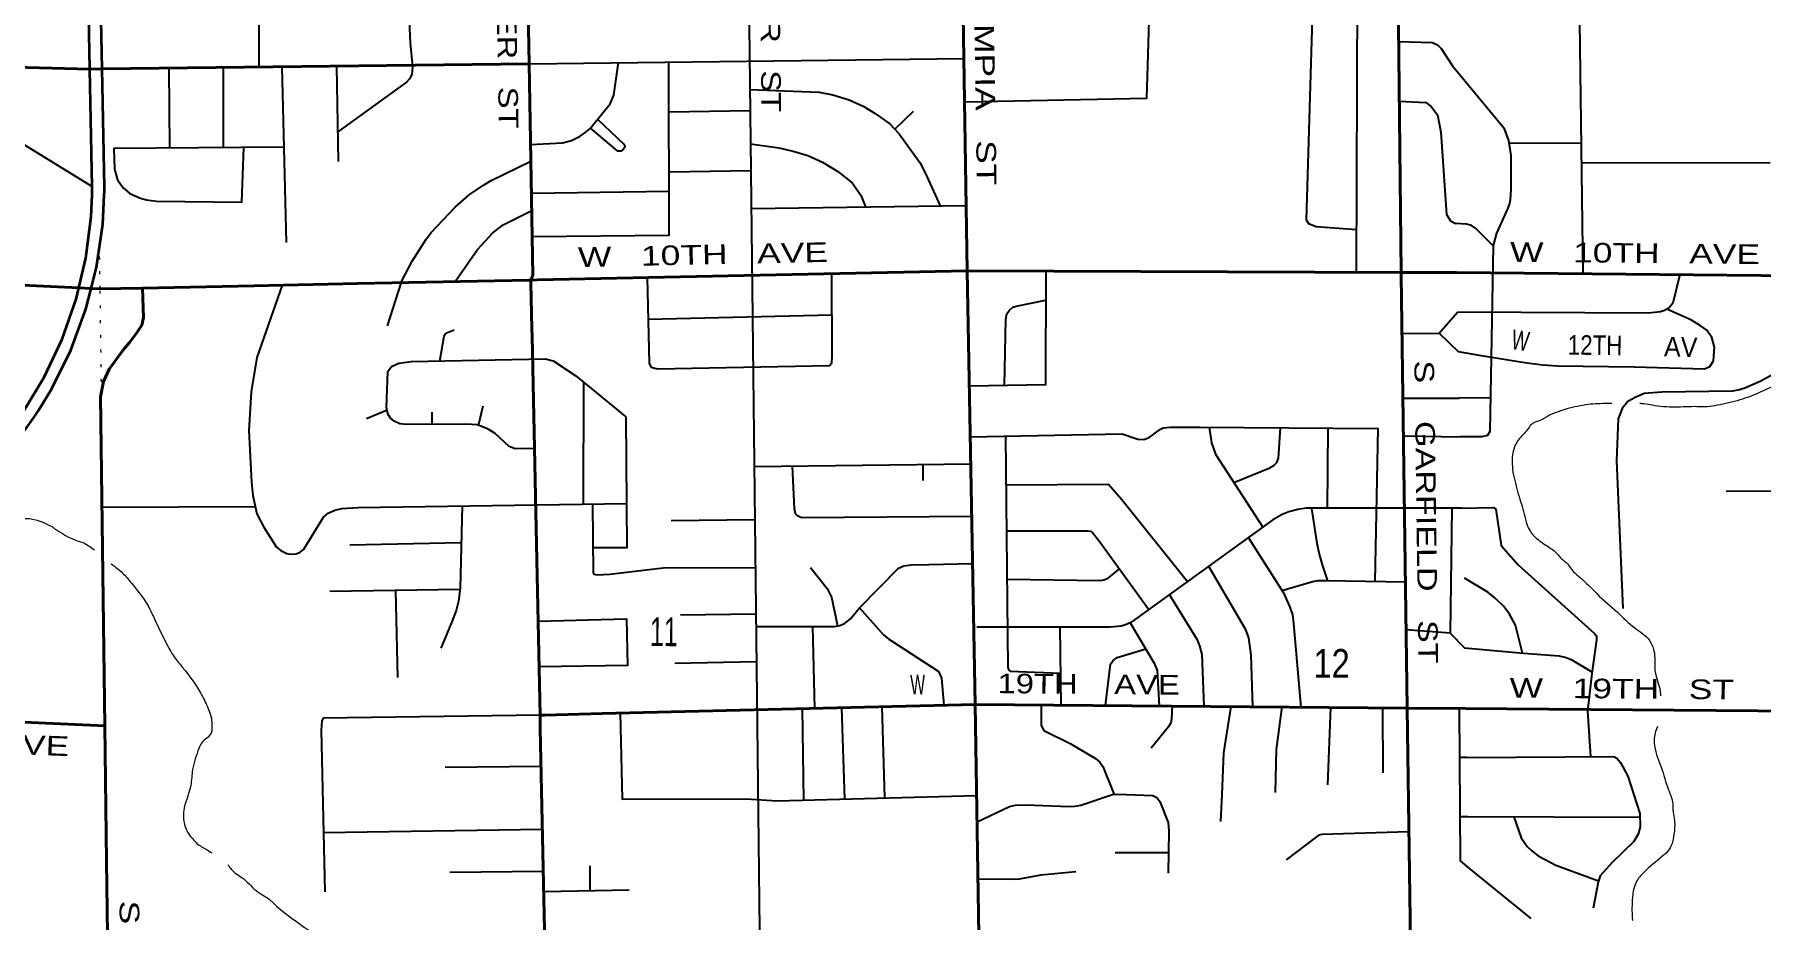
# Model space of a CAD drawing. Header units: feet. Extents: x 245918 to 509309, y -547785 to -360805.
# Drawn here: x 467288 to 477848, y -475670 to -470250 of the extents above; entities that cross this region are included whole.
import ezdxf

# ---------------------------------------------------------------- set-up
doc = ezdxf.new("R2010")
doc.units = ezdxf.units.FT
doc.header["$LTSCALE"] = 60
doc.linetypes.add('DOTTED', pattern=[1.5, 0.3, -1.2])
for name, color, linetype, lineweight in [('20', 7, 'Continuous', 35), ('26', 7, 'Continuous', 40), ('27', 7, 'Continuous', 13), ('29', 7, 'Continuous', 25), ('39', 7, 'Continuous', 13), ('7', 7, 'DOTTED', 13)]:
    doc.layers.add(name, color=color, linetype=linetype, lineweight=lineweight)
doc.layers.add('30', color=7, linetype='Continuous')

msp = doc.modelspace()

# ---------------------------------------------------------------- linework, layer by layer
at = {"layer": '20'}
for points in [[(467626.52, -470461.23), (467601.41, -469172.23), (467575.88, -467861.64)], [(467701.53, -470460.32), (467676.41, -469171.06), (467650.89, -467861.34)], [(467558.71, -471800.05), (467601.53, -471618.87), (467634.32, -471362.81), (467639.96, -471232.75), (467641.06, -471207.35), (467640.58, -471182.75), (467626.52, -470461.23)], [(467634.45, -471803.65), (467667.48, -471673.51), (467705.61, -471410.26), (467714.78, -471232.82), (467716.09, -471207.43), (467715.61, -471182.82), (467701.53, -470460.32)], [(465622.24, -474316.7), (466912.75, -472927.83), (467070.38, -472750.41), (467092.78, -472725.2), (467113.75, -472700.41), (467115.59, -472698.24), (467212.45, -472567.74), (467346.55, -472347.15), (467456.85, -472113.75), (467542.16, -471870.1), (467558.71, -471800.05)], [(465694.2, -474349.45), (466943.53, -473004.89), (466966.11, -472980.59), (466988.94, -472954.89), (467127, -472799.51), (467150.3, -472773.28), (467169.91, -472749.51), (467199.26, -472713.93), (467279.71, -472599.6), (467297.22, -472574.71), (467312.62, -472549.6), (467392.38, -472419.5), (467510, -472180.91), (467602.04, -471931.34), (467634.45, -471803.65)]]:
    msp.add_lwpolyline(points, dxfattribs=at)
at = {"layer": '26'}
for p, q in [((475645.22, -471705.52), (475609.15, -468442.66)), ((472991.49, -471696.47), (472950.96, -469082.32)), ((467701.53, -470460.32), (470312.41, -470428.78)), ((467626.52, -470461.23), (467701.53, -470460.32)), ((473040.54, -474348.09), (472991.49, -471696.47)), ((468629.07, -471787.05), (469263.79, -471774.03))]:
    msp.add_line(p, q, dxfattribs=at)
for points in [[(470323.09, -471752.3), (470336.41, -471723.09), (470312.41, -470428.78), (470288.39, -469133.36)], [(462231.89, -470322.22), (462253.91, -470321.7), (464928.85, -470391.17), (467626.52, -470461.23)], [(467558.71, -471800.05), (465441.63, -471699.19), (464941.05, -471675.34)], [(470323.09, -471752.3), (470361.87, -471751.49), (472991.49, -471696.47)], [(475984.41, -471706.68), (475645.22, -471705.52), (472991.49, -471696.47)], [(475681.99, -474370.48), (475645.41, -471722.5), (475645.22, -471705.52)], [(467949.55, -471800.99), (467683.48, -471805.99), (467634.45, -471803.65), (467558.71, -471800.05)], [(467717.92, -474478.92), (467691.89, -472466.1), (467710.19, -472373.74), (467745.03, -472297.48), (467792.8, -472229.98), (467834.11, -472176.08), (467868.23, -472134.75), (467912.24, -472078.14), (467943.66, -472028.73), (467953.72, -471982.33), (467949.55, -471800.99), (468629.07, -471787.05)], [(469263.79, -471774.03), (470311.87, -471752.53), (470323.09, -471752.3)], [(470379.4, -474414.19), (470361.31, -473558.78), (470330.4, -472097.74), (470329.34, -472047.74), (470323.53, -471773.09), (470323.09, -471752.3)], [(478284.32, -471727.83), (478260.04, -471727.61), (475984.41, -471706.68)], [(465694.2, -474349.45), (465870.01, -474395.67), (467717.92, -474478.92)], [(470379.4, -474414.19), (470408.92, -474413.46), (470759.78, -474404.74), (473040.54, -474348.09)], [(470435.19, -477051.2), (470381.18, -474498.07), (470379.4, -474414.19)], [(473089.14, -476974.26), (473089.11, -476971.89), (473068.27, -476145.14), (473040.54, -474348.09)], [(476039.44, -474373.51), (475681.99, -474370.48), (473040.54, -474348.09)], [(475718.13, -476986.28), (475717.67, -476953.44), (475681.99, -474370.48)], [(478345.2, -474391.36), (478334.83, -474391.52), (476039.44, -474373.51)], [(467754.32, -477144.83), (467753.16, -477115.07), (467728.62, -475306.75), (467717.92, -474478.92)]]:
    msp.add_lwpolyline(points, dxfattribs=at)
at = {"layer": '29'}
for p, q in [((476698.72, -467325.41), (476754.95, -471713.77)), ((471630.07, -467795.58), (471735.38, -477017.54)), ((468659.58, -470113.58), (468658.94, -470449.45)), ((470312.41, -470428.78), (472972, -470396.64)), ((468109.83, -470456.17), (468112.9, -470945.79)), ((468442.03, -470452.1), (468441.21, -470943.17)), ((468801.19, -470447.7), (468826.28, -471523.18)), ((469134.13, -470443.63), (469145.85, -471027.07)), ((471168.5, -470723.78), (471663.41, -470714.86)), ((472549.7, -470828.27), (472662.35, -470719.26)), ((476302.86, -470912.93), (476744.71, -470914.12)), ((476746.26, -471035.65), (477901.74, -471032.33)), ((471170.17, -471089.88), (471667.61, -471083.07)), ((470327.09, -471220.64), (471169.48, -471207.83)), ((471670.25, -471314.07), (472985.29, -471296.28)), ((469530.03, -471765.62), (469443.81, -472032.58)), ((471040.97, -471991.45), (472164.38, -471965.02)), ((475876.78, -472076.62), (475994.39, -472190.22)), ((470644.89, -472375.56), (470643.28, -473123.2)), ((469444.61, -472548.82), (469318.15, -472602.08)), ((470003.52, -472641.52), (470031.39, -472522.2)), ((475655.8, -472474.58), (476000.26, -472474.96)), ((476190.63, -472473.33), (476000.26, -472474.96)), ((469719.96, -472635.15), (469719.49, -472560.77)), ((475196.5, -472658.91), (475193.02, -473152.16)), ((475659, -472705.99), (476005.13, -472710.57)), ((471688.28, -472893.16), (473013.32, -472876.38)), ((472720.53, -472880.09), (472720.23, -472978.68)), ((477632.01, -473043.57), (478314.56, -473041.74)), ((467700.63, -473141.79), (468638.45, -473138.23)), ((471692, -473218.86), (471180.84, -473225.97)), ((469897.49, -473359.99), (469215.62, -473373.56)), ((469891.07, -473644.38), (469094.13, -473656.79)), ((469495.86, -473650.53), (469506.99, -474183.87)), ((471698.59, -473795.53), (471238.04, -473802.94)), ((472046.03, -473871.45), (472057.52, -474372.51)), ((473558.81, -473876.35), (473564.52, -474352.53)), ((475944.89, -473913.2), (475675.39, -473892.63)), ((471701.92, -474087.88), (471204.32, -474097.97)), ((471983.31, -474374.35), (471990.99, -474933.57)), ((472222.29, -474368.41), (472240.79, -474927.1)), ((472468.46, -474362.3), (472486.56, -474920.73)), ((475213.18, -474366.51), (475195.2, -474840.09)), ((475530.24, -474369.19), (475532.73, -474767.28)), ((470386.07, -474729.16), (469798.71, -474734.6)), ((476045.62, -474672.72), (476001.42, -474672.56)), ((476053.11, -475035.95), (476003.69, -475035.77)), ((477105.02, -475039.72), (476053.11, -475035.95)), ((470394.21, -475113.95), (469055.84, -475134.44)), ((474222.59, -475256.4), (473895.58, -475257.02)), ((470399.64, -475370.91), (469827.88, -475376.66)), ((470686.53, -475488.01), (470684.97, -475336.25)), ((476059.58, -475349.49), (476437.78, -475658.42)), ((470402.24, -475493.51), (470924.72, -475483.41))]:
    msp.add_line(p, q, dxfattribs=at)
for points in [[(472975.47, -470662.95), (474089.33, -470639.57), (474117.25, -469760.53)], [(475458.15, -469841.75), (475294.55, -469751.01), (475268.3, -469749.64), (475244.75, -469760.86), (475173.66, -469812.04), (475138.17, -469848.42), (475119.1, -469877.6), (475106.89, -469944.7), (475064.21, -471384.25), (475077.58, -471406.42), (475126.09, -471423.78), (475373.05, -471442.1)], [(475372.24, -471704.59), (475377.56, -469990.53), (475387.22, -469938.22), (475405.17, -469900.05), (475458.15, -469841.75)], [(469668.1, -469983.43), (469593.46, -470117.86), (469579.26, -470167.91), (469586.06, -470301.96), (469598.89, -470445.98), (469594.59, -470495.02), (469581.12, -470521.95), (469563.71, -470542.35), (469142.22, -470846.34)], [(475629.6, -470292.77), (475833.71, -470299.66), (475866.68, -470312.82), (475889.8, -470335.58), (475958.33, -470442.54)], [(470321.56, -470922.32), (470517.26, -470912.53), (470571.94, -470898.43), (470624.96, -470872.12), (470654.13, -470851.92), (470683.09, -470828.18), (470809.11, -470674.31), (470831.38, -470620.68), (470859.07, -470422.17)], [(470332, -471485.14), (471170.02, -471478.05), (471167.89, -470418.44)], [(475958.33, -470442.54), (476273.08, -470820.15), (476300.5, -470899.33), (476316.43, -470991.25), (476315.23, -471194.15), (476310.94, -471261.1), (476307.26, -471284.44), (476297.27, -471311.81), (476228.9, -471465.4), (476208.62, -471541.89)], [(471661.94, -470586.74), (472087.05, -470603.85), (472169.74, -470618.44), (472270.71, -470649.87), (472355.97, -470688.03), (472427.83, -470733.18), (472517.51, -470795.79), (472575.85, -470858.65), (472702.09, -471033.2), (472735.15, -471096.62), (472826.39, -471298.43)], [(475633.65, -470658.71), (475795.56, -470665.58), (475829.29, -470691.44), (475867.36, -470741.91), (475887.92, -470847.09), (475921.7, -471350.74), (475947.23, -471389.06), (475978.22, -471406.55)], [(466551.27, -471752.05), (466547.19, -470779.12), (467180.2, -470904.07), (467227.48, -470926.05), (467640.53, -471180.03)], [(470731.63, -470768.91), (470892.18, -470921.85), (470900.93, -470937.23), (470887.47, -470952.94), (470874.01, -470964.17), (470854.67, -470964.19), (470687.13, -470823.25)], [(468812.68, -470940.2), (467773.82, -470948.5), (467778.31, -471074.22), (467796.26, -471139.32), (467829.91, -471188.71), (467870.3, -471222.39), (467935.89, -471252.2), (467973.51, -471260.55), (468033.41, -471269.42), (468556.87, -471276.26), (468568.96, -470942.15)], [(471665.75, -470919.76), (471839.92, -470943.96), (471928.26, -470963.44), (472017.17, -470991.1), (472106.92, -471031.51), (472201.15, -471087.64), (472287.34, -471156.68), (472340.26, -471233.56), (472369.19, -471304.61)], [(469530.03, -471765.62), (469597.34, -471637.66), (469682.6, -471502.96), (469714.6, -471461.89), (469859.85, -471305.4), (469945.11, -471231.32), (470032.87, -471171.05), (470079.74, -471143.76), (470323.45, -471024.24)], [(469859.48, -471761.36), (469996.72, -471565.82), (470090.37, -471462.83), (470153.78, -471415.41), (470329.05, -471326.38)], [(476208.66, -471543.89), (476101.03, -471436.25), (476075.22, -471418.34), (476045.13, -471410.36), (475978.22, -471406.55)], [(476208.66, -471543.89), (476186.64, -472678.83), (476172.21, -472703.3), (476137.62, -472711.94), (476005.13, -472710.57)], [(473471.64, -471698.11), (473469.39, -472393.1), (473005.18, -472402.19)], [(468803.42, -471783.25), (468647.77, -472225.22), (468613.49, -472436.86), (468598.88, -472671.99), (468614.61, -472989.12), (468623.24, -473070.13), (468648.27, -473182.19), (468690.06, -473263.75), (468767.18, -473386.48), (468794.11, -473406.69), (468830.24, -473424.74), (468847.95, -473429.14), (468888.34, -473426.89), (468913.02, -473417.91), (468935.44, -473397.86), (469055.5, -473202.72), (469083.54, -473177.7), (469124.82, -473160.12), (469166.56, -473150.76), (469267.86, -473142.94), (470907.44, -473119.41)], [(471034.69, -471737.41), (471047.7, -472263.71), (471059.11, -472284.21), (471097.25, -472295.43), (472149.54, -472275.23), (472163.01, -472259.51), (472165.25, -472216.86), (472163.51, -471713.79)], [(477350.09, -471719.24), (477305.62, -471893.5), (477284.54, -471922.01), (477255.07, -471939.21), (477230.52, -471946.58), (477157.77, -471954.83), (475989.41, -471948.84)], [(473219.84, -472397.99), (473227.07, -471991.25), (473233.8, -471959.82), (473250.5, -471935.49), (473269.7, -471917.17), (473302.03, -471909.05), (473471.07, -471875.29)], [(475650.33, -472078.84), (475876.78, -472076.62), (475989.41, -471948.84)], [(475994.39, -472190.22), (476121.21, -472212.11), (476412.51, -472259.62), (476511.07, -472270.89), (476601.79, -472277.39), (477069.18, -472282.95), (477498.93, -472295.34), (477532.54, -472280.71), (477554.64, -472246.32), (477561.76, -472161.89), (477544.82, -472103.82), (477513.88, -472058.91), (477473.61, -472030.11), (477417.14, -471995.71), (477269.06, -471931.04)], [(469767.26, -472248.01), (469794.12, -472095.78), (469801.53, -472082.15), (469812.75, -472073.17), (469853.52, -472057.26)], [(478292.53, -472071.64), (478204.92, -472109.49), (478152.54, -472141.9), (478032.23, -472257.37), (477970.84, -472301.6), (477840.7, -472372.85), (477747.39, -472414.62), (477713.02, -472424.44), (477670.8, -472431.56), (477239.43, -472437.2), (477131.07, -472446.55), (477079.5, -472468.67), (477031.87, -472495.87), (476996.02, -472537.46), (476972.43, -472601.24), (476961.88, -472857.58), (477000.63, -473761.07)], [(470344.88, -472782.18), (470227.83, -472784.83), (470190.01, -472771.12), (470104.43, -472690.54), (470062.1, -472664.07), (469996.73, -472638.9), (469922.74, -472633.18), (469563.7, -472636.66), (469523.12, -472632.43), (469487.41, -472616.45), (469464.98, -472596.25), (469449.27, -472571.55), (469440.97, -472531.02), (469449.53, -472310.76), (469471.71, -472281.95), (469516.58, -472261.75), (469594.29, -472251.53), (470413.3, -472234.85), (470458.93, -472246.03), (470598.84, -472337.42), (470903.18, -472589.51), (470909.62, -473389.78), (470702.87, -473391.46)], [(473010.26, -472711.03), (473939.98, -472692.79), (474035.34, -472726.47), (474070.6, -472727.47), (474104.89, -472715.24), (474173.59, -472664.58), (474190.15, -472656.87), (474231.66, -472652.38), (474414.08, -472652.61), (475501.59, -472661.36), (475484.11, -473596.07)], [(474471.7, -472653.07), (474485.2, -472748.91), (474510.55, -472817.97), (474799.17, -473264.1)], [(473226.22, -472706.79), (473240.34, -474123.41), (473246.66, -474138.54), (473254.53, -474145.28), (473562.18, -474157.36)], [(474622.1, -472990.4), (474841.94, -472901.57), (474866.86, -472887.12), (474884.58, -472867.9), (474895.79, -472840.96), (474908.11, -472656.58)], [(473019.26, -473197.92), (471977.86, -473206.9), (471953.18, -473195.67), (471941.96, -473182.2), (471936, -473151.22), (471923.55, -472890.18)], [(473229.19, -473004.42), (473855.61, -473001.45), (473937.71, -473094.86), (474338.86, -473596.59)], [(469902.59, -473133.83), (469891.25, -473636.28), (469880.6, -473717.62), (469867.14, -473773.75), (469840.85, -473842.86), (469772.27, -474003.55)], [(470701.18, -473122.37), (470703.82, -473543.58), (470708.54, -473551.49), (470728.73, -473554.86), (470805.26, -473550.76), (471131.47, -473513.32), (471186.74, -473511.62), (471695.36, -473513.36)], [(476011.49, -473146.94), (475063.33, -473147.74), (475012.47, -473155.25), (474958.62, -473170.97), (474918.23, -473186.68), (474860.99, -473219.45), (473992.12, -473847.05), (473959.05, -473862.42), (473932.12, -473869.15), (473865.06, -473876.11), (473049.93, -473876.75)], [(475097, -473148.89), (475130.27, -473361.37), (475143.72, -473429.13), (475163.89, -473500.97), (475194.9, -473591.32)], [(475954.97, -473146.99), (475944.89, -473913.2), (476031.76, -474001.28)], [(476011.49, -473146.94), (476209.04, -473143.08), (476224.41, -473154.18), (476256.87, -473375.55), (476360.78, -473495.27), (476826.88, -473915.02), (476840.1, -473929.29), (476840.1, -473953.86), (476810.12, -474159.49), (476785.11, -474390.15), (476802.49, -474667.63)], [(473231.99, -473285.55), (473727.95, -473285.46), (473745.89, -473287.7), (473757.11, -473296.68), (473801.84, -473354.72), (474102.66, -473767.2)], [(474710.57, -473328.77), (474925.41, -473665.3), (474964.22, -473752.41), (474979.93, -473799.55), (474986.23, -473852.96), (475031.49, -474364.97)], [(471699.45, -473871.54), (472180.92, -473871.41), (472212.33, -473864.67), (472240.6, -473853.32), (472277.4, -473824.26), (472333.49, -473756.91), (472570.5, -473514.35), (472603.85, -473500.99), (472648.73, -473494.25), (472757.25, -473492.81), (473024.58, -473485.36)], [(472033.68, -473510.72), (472135.88, -473640), (472160.73, -473691.81), (472198.84, -473867.56)], [(473234.95, -473582.65), (473803.63, -473590.37), (473826.67, -473586.28), (473853.59, -473575.06), (473922.22, -473519.79)], [(474467.91, -473503.38), (474692.19, -473885.38), (474710.68, -473940.99), (474725.01, -474047.25), (474736.33, -474362.46)], [(474916, -473650.56), (475110.06, -473595.26), (475139.23, -473590.77), (475183.4, -473591.13), (475672.54, -473599.16)], [(476387.65, -474034.25), (476344.61, -473863.78), (476307.26, -473796.61), (476272.89, -473749.93), (476218.86, -473698.34), (476175.35, -473661.48), (476032.88, -473576.19)], [(474227.55, -473677), (474395.44, -473949.97), (474412.51, -473989.75), (474426.85, -474042.01), (474437.65, -474359.93)], [(472333.01, -473757.4), (472479.33, -473923.04), (472512.99, -473949.98), (472529.55, -473959.06), (472813.03, -474144.91), (472822.62, -474158.76), (472833.83, -474187.95), (472848.86, -474352.85)], [(470367.23, -473838.95), (470908.22, -473825.39), (470914.13, -474110.34), (470373.15, -474118.64)], [(473988.18, -473849.89), (474134.84, -474096.1), (474153.12, -474140.79), (474165.87, -474357.63)], [(473837.07, -474354.84), (473868.47, -474102.27), (473883.88, -474080.18), (473907.98, -474061.92), (474082.92, -474008.94)], [(476031.76, -474001.28), (476393.92, -474034.75), (476611.01, -474051.9), (476653.48, -474061.96), (476685.4, -474074.24), (476811.57, -474149.52)], [(470379.4, -474414.19), (469053.25, -474431.77), (469044.83, -474449.49), (469041.79, -474505.93), (469063.89, -475494.58)], [(470870.25, -474402), (470881.82, -474928.78), (471640.19, -474926.54), (471828.66, -474937.77), (473049.15, -474906.17)], [(473443.75, -474351.51), (473444.1, -474477.54), (473459.46, -474507.95), (473620.99, -474586.7), (473776.17, -474679.59), (473803.09, -474702.04), (473820.69, -474727.19), (473888.82, -474895.46)], [(474243.81, -474353.43), (474240.63, -474439.37), (474236.14, -474461.82), (474222.77, -474485.71), (474116.23, -474616.69)], [(474603.5, -474361.34), (474557.78, -474645.11), (474549.43, -474899.4), (474540.51, -475063.61)], [(474915.16, -474363.98), (474881.71, -474624.46), (474875.4, -474886.73)], [(475999.54, -474373.17), (476005.38, -475305.22), (476059.58, -475349.49)], [(476045.62, -474672.72), (476945.98, -474666.66), (476964.11, -474677.42), (476986.21, -474704.44), (477032, -474786.79), (477104.38, -475015.26), (477106.52, -475097.55), (477094.25, -475141.77), (477068.18, -475186.14), (476933.72, -475317.2), (476860.98, -475397.29), (476848.69, -475435.14), (476818.21, -475593.89)], [(473051.63, -475067.01), (473251.14, -474973.68), (473287.36, -474963.73), (473349.87, -474962.45), (473615.46, -474973.07), (473650.52, -474971.43), (473686.42, -474964.7), (473879.38, -474899.59), (473913.2, -474896.58), (474126.18, -474906.33), (474151.92, -474918.65), (474168.81, -474942.25), (474220.46, -475070.22), (474224.91, -475124.09), (474220.42, -475380.48)], [(476333.96, -475036.96), (476379.71, -475163.88), (476414.63, -475216.76), (476443.55, -475244.96), (476482.84, -475274.44), (476590.01, -475330.89), (476851.13, -475427.62)], [(475692.44, -475127.03), (475159.4, -475144.3), (475141.45, -475148.79), (475127.61, -475158.9), (474941.6, -475298.54)], [(473655.74, -475373.07), (473441.14, -475392.84), (473309.48, -475418.18), (473254.43, -475420.38), (473060.57, -475417.58)]]:
    msp.add_lwpolyline(points, dxfattribs=at)
at = {"layer": '39'}
for points in [[(478230.29, -472183.72), (478227.88, -472181.64), (478089.19, -472289.72), (478069.26, -472296.13), (478063.33, -472300.26), (477956.55, -472378.61), (477839.4, -472439.11), (477715.97, -472485.69), (477578.22, -472518.51), (477518.23, -472527.73), (477454.03, -472526.99), (477319.7, -472529.67), (477181.08, -472518.37), (477128.76, -472509.38), (477104.2, -472508.34)], [(476932.42, -472507.52), (476908.08, -472507.74), (476787.87, -472514.14), (476658.02, -472540.79), (476520.75, -472597.68), (476510.83, -472603.89), (476441.25, -472635.37), (476417.79, -472665.92), (476360.91, -472731.24), (476328.36, -472810.12), (476323.34, -472860.37), (476328.69, -472928.47)], [(476328.69, -472928.47), (476361.41, -473062.21), (476397.91, -473183.86), (476413.17, -473245.74), (476436.13, -473291.42), (476456.7, -473317.09), (476530.02, -473373.8), (476593.12, -473420.7), (476638.17, -473467.95), (476646.31, -473473.8), (476699.71, -473536.93), (476740.52, -473572.23), (476840.74, -473670.54), (476969.38, -473786.34), (477073.52, -473880.56), (477163.28, -473957.01), (477179.96, -473988.77), (477190.62, -474020.65), (477197, -474140.89), (477231.22, -474288.7), (477231.45, -474296.4)], [(466736.89, -473321.05), (466769.29, -473324.58), (466819.75, -473319.35), (466894.97, -473292.46), (466963.86, -473254.69), (467083.24, -473212.68), (467166.14, -473210.69), (467268.37, -473213.24), (467406.22, -473266.11)], [(467403.98, -473269.16), (467555.76, -473349.33), (467584.07, -473358.68), (467651.28, -473401.2), (467655.22, -473404.44)], [(467757.37, -473488.44), (467825.18, -473543.45), (467880.83, -473606.3), (467976.14, -473734.37), (468020.34, -473821.55), (468092.08, -473970.24), (468142.29, -474057.28), (468193.98, -474122.23), (468303.99, -474278.03), (468348.28, -474369.22), (468372.38, -474454.87), (468372.67, -474466.9), (468368.03, -474525.15), (468311.21, -474582.65), (468293.98, -474617.15), (468254.91, -474746.41), (468243.21, -474844.95), (468199.07, -475014.44), (468204.65, -475080.48), (468242.54, -475155.78), (468260.96, -475176.1)], [(477211.63, -474484.27), (477191.33, -474566.26), (477202.78, -474638.25), (477224.17, -474706.02), (477228.38, -474715.98), (477273.21, -474853.49), (477305.38, -474959.17), (477306.05, -474993.26), (477315.13, -475047.24), (477314.78, -475131.5), (477305.79, -475183.83), (477282.79, -475238.44), (477245.41, -475275.3), (477127.09, -475377.94), (477082.09, -475435), (477059.84, -475527.72), (477058.4, -475658.14), (477059.34, -475670.05)], [(468260.96, -475176.1), (468281.68, -475198.96), (468340.73, -475235.66), (468372.21, -475256.84)], [(468470.57, -475329.53), (468514.67, -475379.92), (468555.43, -475407.02), (468643.6, -475487.14), (468733.34, -475549.18), (468745.66, -475560.92), (468939.83, -475712.71), (468990.84, -475749.09)]]:
    msp.add_spline(points, degree=3, dxfattribs=at)
at = {"layer": '7'}
for p, q in [((472917.15, -466738.68), (472991.49, -471696.47)), ((467690.24, -471806.31), (467685.25, -471550.05)), ((464160.04, -471638.13), (467690.24, -471806.31)), ((472992.22, -471696.47), (473042.4, -474428.49)), ((467754.32, -477144.83), (467690.24, -471806.31)), ((478283.54, -471727.83), (475984.41, -471706.68)), ((473051.21, -474908.08), (473089.11, -476971.89))]:
    msp.add_line(p, q, dxfattribs=at)
msp.add_lwpolyline([(467690.24, -471806.31), (472991.49, -471696.47), (475984.41, -471706.68)], dxfattribs=at)

# ---------------------------------------------------------------- texts
at = {"layer": '27'}
for s, rotation, width, p in [('S   VANCOUVER   ST', 271.062, 1.25, (470091.03, -468831.78)), ('S   OLYMPIA   ST', 270.888, 1.35, (473023.68, -469428.72)), ('W   10TH   AVE', 1.199, 1.35, (470612.63, -471672.85)), ('W   10TH   AVE', 359.473, 1.35, (476310.56, -471640.31)), ('S    GARFIELD   ST', 270.791, 1.3, (475725.38, -472244.61)), ('W', 1.423, 0.6, (472645.08, -474287.89)), ('19TH    AVE', 359.514, 1.25, (473176.28, -474279.24)), ('W   19TH   ST', 359.55, 1.35, (476307.81, -474306.76)), ('W   19TH   AVE', 357.874, 1.35, (465970.88, -474608.12)), ('S   ELY   ST', 270.778, 1.35, (467807.83, -475549.08))]:
    msp.add_text(s, height=120, rotation=rotation, dxfattribs=dict(at, width=width)).set_placement(p)
at = {"layer": '30'}
for s, rotation, width, p in [('S   RAINIER   ST', 270.654, 1.25, (471716.18, -469187.74)), ('W', 350.737, 0.7, (476312.2, -472172.34)), ('12TH', 359.318, 0.85, (476663.34, -472208.5)), ('AV', 358.349, 0.95, (477251.41, -472218.32))]:
    msp.add_text(s, height=120, rotation=rotation, dxfattribs=dict(at, width=width)).set_placement(p)
at = {"layer": '7'}
for s, rotation, width, p in [('11', 359.551, 0.65, (471051.14, -473991.07)), ('12', 359.952, 0.85, (475108.58, -474184.99))]:
    msp.add_text(s, height=175.5, rotation=rotation, dxfattribs=dict(at, width=width)).set_placement(p)

doc.saveas('drawing.dxf')
